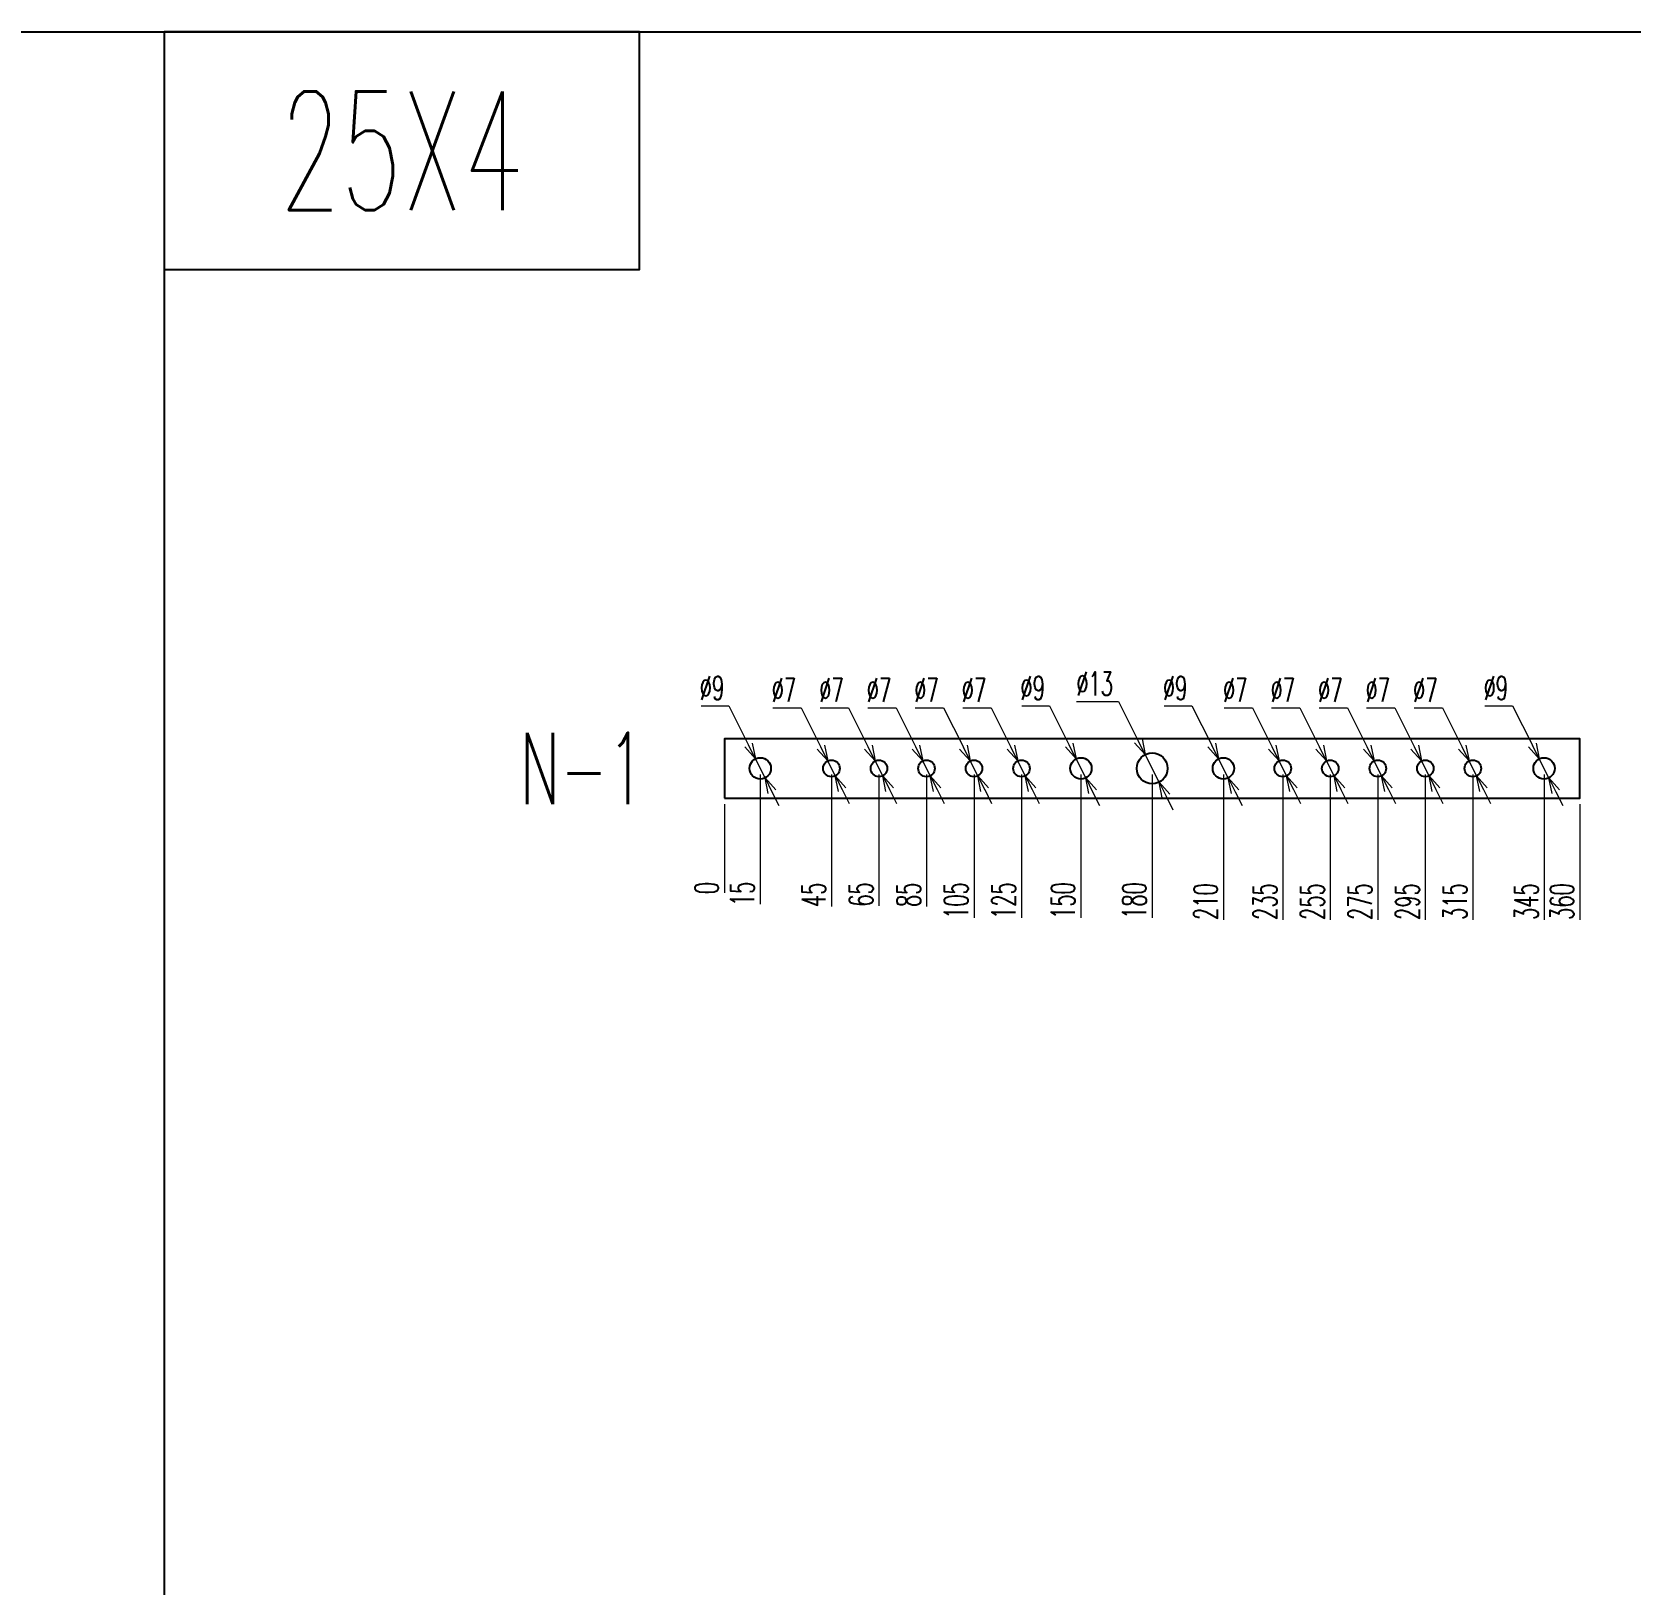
# Model space of a CAD drawing. Header units: millimetres. Extents: x 28713 to 59118, y -54378 to -19615.
# Drawn here: x 38136 to 38809, y -33584 to -32931 of the extents above; entities that cross this region are included whole.
import ezdxf
from ezdxf.enums import TextEntityAlignment as Align

# ---------------------------------------------------------------- set-up
doc = ezdxf.new("R2010")
doc.units = ezdxf.units.MM
doc.header["$LTSCALE"] = 3
doc.styles.add('Ann_w01', font='romans.shx', dxfattribs={"width": 0.6, "bigfont": 'chineset.shx'})
doc.dimstyles.new('Dim 01_SC05', dxfattribs={"dimscale": 5, "dimtxt": 2, "dimasz": 1.3, "dimexe": 0.5, "dimexo": 0.5, "dimgap": 0.5, "dimtad": 1, "dimtoh": 1, "dimdec": 1, "dimzin": 12, "dimdsep": 46, "dimtxsty": 'Ann_w01', "dimblk": 'OPEN30', "dimcen": 1.5, "dimclrd": 6, "dimclre": 6, "dimclrt": 3, "dimadec": 1, "dimazin": 3, "dimtm": 1e-09, "dimtfac": 1, "dimtdec": 1, "dimtmove": 0, "dimatfit": 3, "dimldrblk": 'OPEN30', "dimfxl": 1, "dimtolj": 1, "dimlwd": 20, "dimlwe": 20, "dimarcsym": 0})

# ---------------------------------------------------------------- blocks, each defined once
blk = doc.blocks.new('*D966')
at = {"color": 6, "lineweight": 20, "transparency": 16777216}
blk.add_line((38427.89, -33255.77), (38427.89, -33293.13), dxfattribs=at)
at = {"layer": 'Defpoints', "color": 0, "transparency": 16777216}
for p in [(38427.89, -33240.77), (38427.89, -33253.27), (38427.89, -33286.63)]:
    blk.add_point(p, dxfattribs=at)
at = {"color": 3, "transparency": 16777216, "insert": (38420.39, -33291.13), "char_height": 10, "attachment_point": 5, "rotation": 90, "style": 'Ann_w01'}
blk.add_mtext('\\A1;0', dxfattribs=at)
blk = doc.blocks.new('_Open30')
at = {"color": 0, "linetype": 'ByBlock', "lineweight": -2}
for p, q in [((-1, 0.27), (0, 0)), ((0, 0), (-1, -0.27)), ((0, 0), (-1, 0))]:
    blk.add_line(p, q, dxfattribs=at)
blk = doc.blocks.new('*D967')
at = {"color": 6, "lineweight": 20, "transparency": 16777216}
blk.add_line((38442.89, -33243.27), (38442.89, -33297.98), dxfattribs=at)
at = {"layer": 'Defpoints', "color": 0, "transparency": 16777216}
for p in [(38427.89, -33240.77), (38442.89, -33240.77), (38442.89, -33286.63)]:
    blk.add_point(p, dxfattribs=at)
at = {"color": 3, "transparency": 16777216, "insert": (38435.39, -33293.56), "char_height": 10, "attachment_point": 5, "rotation": 90, "style": 'Ann_w01'}
blk.add_mtext('\\A1;15', dxfattribs=at)
blk = doc.blocks.new('*D968')
at = {"color": 6, "lineweight": 20, "transparency": 16777216}
blk.add_line((38472.89, -33243.27), (38472.89, -33298.84), dxfattribs=at)
at = {"layer": 'Defpoints', "color": 0, "transparency": 16777216}
for p in [(38427.89, -33240.77), (38472.89, -33240.77), (38472.89, -33286.63)]:
    blk.add_point(p, dxfattribs=at)
at = {"color": 3, "transparency": 16777216, "insert": (38465.39, -33293.98), "char_height": 10, "attachment_point": 5, "rotation": 90, "style": 'Ann_w01'}
blk.add_mtext('\\A1;45', dxfattribs=at)
blk = doc.blocks.new('*D969')
at = {"color": 6, "lineweight": 20, "transparency": 16777216}
blk.add_line((38492.89, -33243.27), (38492.89, -33298.56), dxfattribs=at)
at = {"layer": 'Defpoints', "color": 0, "transparency": 16777216}
for p in [(38427.89, -33240.77), (38492.89, -33240.77), (38492.89, -33286.63)]:
    blk.add_point(p, dxfattribs=at)
at = {"color": 3, "transparency": 16777216, "insert": (38485.39, -33293.84), "char_height": 10, "attachment_point": 5, "rotation": 90, "style": 'Ann_w01'}
blk.add_mtext('\\A1;65', dxfattribs=at)
blk = doc.blocks.new('*D970')
at = {"color": 6, "lineweight": 20, "transparency": 16777216}
blk.add_line((38512.89, -33243.27), (38512.89, -33298.84), dxfattribs=at)
at = {"layer": 'Defpoints', "color": 0, "transparency": 16777216}
for p in [(38427.89, -33240.77), (38512.89, -33240.77), (38512.89, -33286.63)]:
    blk.add_point(p, dxfattribs=at)
at = {"color": 3, "transparency": 16777216, "insert": (38505.39, -33293.98), "char_height": 10, "attachment_point": 5, "rotation": 90, "style": 'Ann_w01'}
blk.add_mtext('\\A1;85', dxfattribs=at)
blk = doc.blocks.new('*D971')
at = {"color": 6, "lineweight": 20, "transparency": 16777216}
blk.add_line((38532.89, -33243.27), (38532.89, -33303.7), dxfattribs=at)
at = {"layer": 'Defpoints', "color": 0, "transparency": 16777216}
for p in [(38427.89, -33240.77), (38532.89, -33240.77), (38532.89, -33286.63)]:
    blk.add_point(p, dxfattribs=at)
at = {"color": 3, "transparency": 16777216, "insert": (38525.39, -33296.41), "char_height": 10, "attachment_point": 5, "rotation": 90, "style": 'Ann_w01'}
blk.add_mtext('\\A1;105', dxfattribs=at)
blk = doc.blocks.new('*D972')
at = {"color": 6, "lineweight": 20, "transparency": 16777216}
blk.add_line((38552.89, -33243.27), (38552.89, -33303.7), dxfattribs=at)
at = {"layer": 'Defpoints', "color": 0, "transparency": 16777216}
for p in [(38427.89, -33240.77), (38552.89, -33240.77), (38552.89, -33286.63)]:
    blk.add_point(p, dxfattribs=at)
at = {"color": 3, "transparency": 16777216, "insert": (38545.39, -33296.41), "char_height": 10, "attachment_point": 5, "rotation": 90, "style": 'Ann_w01'}
blk.add_mtext('\\A1;125', dxfattribs=at)
blk = doc.blocks.new('*D973')
at = {"color": 6, "lineweight": 20, "transparency": 16777216}
blk.add_line((38577.89, -33243.27), (38577.89, -33303.7), dxfattribs=at)
at = {"layer": 'Defpoints', "color": 0, "transparency": 16777216}
for p in [(38427.89, -33240.77), (38577.89, -33240.77), (38577.89, -33286.63)]:
    blk.add_point(p, dxfattribs=at)
at = {"color": 3, "transparency": 16777216, "insert": (38570.39, -33296.41), "char_height": 10, "attachment_point": 5, "rotation": 90, "style": 'Ann_w01'}
blk.add_mtext('\\A1;150', dxfattribs=at)
blk = doc.blocks.new('*D974')
at = {"color": 6, "lineweight": 20, "transparency": 16777216}
blk.add_line((38607.89, -33243.27), (38607.89, -33303.7), dxfattribs=at)
at = {"layer": 'Defpoints', "color": 0, "transparency": 16777216}
for p in [(38427.89, -33240.77), (38607.89, -33240.77), (38607.89, -33286.63)]:
    blk.add_point(p, dxfattribs=at)
at = {"color": 3, "transparency": 16777216, "insert": (38600.39, -33296.41), "char_height": 10, "attachment_point": 5, "rotation": 90, "style": 'Ann_w01'}
blk.add_mtext('\\A1;180', dxfattribs=at)
blk = doc.blocks.new('*D975')
at = {"color": 6, "lineweight": 20, "transparency": 16777216}
blk.add_line((38637.89, -33243.27), (38637.89, -33304.56), dxfattribs=at)
at = {"layer": 'Defpoints', "color": 0, "transparency": 16777216}
for p in [(38427.89, -33240.77), (38637.89, -33240.77), (38637.89, -33286.63)]:
    blk.add_point(p, dxfattribs=at)
at = {"color": 3, "transparency": 16777216, "insert": (38630.39, -33296.84), "char_height": 10, "attachment_point": 5, "rotation": 90, "style": 'Ann_w01'}
blk.add_mtext('\\A1;210', dxfattribs=at)
blk = doc.blocks.new('*D976')
at = {"color": 6, "lineweight": 20, "transparency": 16777216}
blk.add_line((38662.89, -33243.27), (38662.89, -33304.56), dxfattribs=at)
at = {"layer": 'Defpoints', "color": 0, "transparency": 16777216}
for p in [(38427.89, -33240.77), (38662.89, -33240.77), (38662.89, -33286.63)]:
    blk.add_point(p, dxfattribs=at)
at = {"color": 3, "transparency": 16777216, "insert": (38655.39, -33296.84), "char_height": 10, "attachment_point": 5, "rotation": 90, "style": 'Ann_w01'}
blk.add_mtext('\\A1;235', dxfattribs=at)
blk = doc.blocks.new('*D977')
at = {"color": 6, "lineweight": 20, "transparency": 16777216}
blk.add_line((38682.89, -33243.27), (38682.89, -33304.56), dxfattribs=at)
at = {"layer": 'Defpoints', "color": 0, "transparency": 16777216}
for p in [(38427.89, -33240.77), (38682.89, -33240.77), (38682.89, -33286.63)]:
    blk.add_point(p, dxfattribs=at)
at = {"color": 3, "transparency": 16777216, "insert": (38675.39, -33296.84), "char_height": 10, "attachment_point": 5, "rotation": 90, "style": 'Ann_w01'}
blk.add_mtext('\\A1;255', dxfattribs=at)
blk = doc.blocks.new('*D978')
at = {"color": 6, "lineweight": 20, "transparency": 16777216}
blk.add_line((38702.89, -33243.27), (38702.89, -33304.56), dxfattribs=at)
at = {"layer": 'Defpoints', "color": 0, "transparency": 16777216}
for p in [(38427.89, -33240.77), (38702.89, -33240.77), (38702.89, -33286.63)]:
    blk.add_point(p, dxfattribs=at)
at = {"color": 3, "transparency": 16777216, "insert": (38695.39, -33296.84), "char_height": 10, "attachment_point": 5, "rotation": 90, "style": 'Ann_w01'}
blk.add_mtext('\\A1;275', dxfattribs=at)
blk = doc.blocks.new('*D979')
at = {"color": 6, "lineweight": 20, "transparency": 16777216}
blk.add_line((38722.89, -33243.27), (38722.89, -33304.56), dxfattribs=at)
at = {"layer": 'Defpoints', "color": 0, "transparency": 16777216}
for p in [(38427.89, -33240.77), (38722.89, -33240.77), (38722.89, -33286.63)]:
    blk.add_point(p, dxfattribs=at)
at = {"color": 3, "transparency": 16777216, "insert": (38715.39, -33296.84), "char_height": 10, "attachment_point": 5, "rotation": 90, "style": 'Ann_w01'}
blk.add_mtext('\\A1;295', dxfattribs=at)
blk = doc.blocks.new('*D980')
at = {"color": 6, "lineweight": 20, "transparency": 16777216}
blk.add_line((38742.89, -33243.27), (38742.89, -33304.56), dxfattribs=at)
at = {"layer": 'Defpoints', "color": 0, "transparency": 16777216}
for p in [(38427.89, -33240.77), (38742.89, -33240.77), (38742.89, -33286.63)]:
    blk.add_point(p, dxfattribs=at)
at = {"color": 3, "transparency": 16777216, "insert": (38735.39, -33296.84), "char_height": 10, "attachment_point": 5, "rotation": 90, "style": 'Ann_w01'}
blk.add_mtext('\\A1;315', dxfattribs=at)
blk = doc.blocks.new('*D981')
at = {"color": 6, "lineweight": 20, "transparency": 16777216}
blk.add_line((38772.89, -33243.27), (38772.89, -33304.56), dxfattribs=at)
at = {"layer": 'Defpoints', "color": 0, "transparency": 16777216}
for p in [(38427.89, -33240.77), (38772.89, -33240.77), (38772.89, -33286.63)]:
    blk.add_point(p, dxfattribs=at)
at = {"color": 3, "transparency": 16777216, "insert": (38765.39, -33296.84), "char_height": 10, "attachment_point": 5, "rotation": 90, "style": 'Ann_w01'}
blk.add_mtext('\\A1;345', dxfattribs=at)
blk = doc.blocks.new('*D982')
at = {"color": 6, "lineweight": 20, "transparency": 16777216}
blk.add_line((38787.89, -33255.77), (38787.89, -33304.56), dxfattribs=at)
at = {"layer": 'Defpoints', "color": 0, "transparency": 16777216}
for p in [(38427.89, -33240.77), (38787.89, -33253.27), (38787.89, -33286.63)]:
    blk.add_point(p, dxfattribs=at)
at = {"color": 3, "transparency": 16777216, "insert": (38780.39, -33296.84), "char_height": 10, "attachment_point": 5, "rotation": 90, "style": 'Ann_w01'}
blk.add_mtext('\\A1;360', dxfattribs=at)
blk = doc.blocks.new('*D983')
at = {"color": 6, "lineweight": 20, "transparency": 16777216}
for p, q in [((38698.16, -33215.31), (38710.09, -33215.31)), ((38710.09, -33215.31), (38718.4, -33231.84)), ((38724.46, -33243.9), (38721.32, -33237.64)), ((38727.38, -33249.71), (38730.3, -33255.51))]:
    blk.add_line(p, q, dxfattribs=at)
at = {"layer": 'Defpoints', "color": 0, "transparency": 16777216}
for p in [(38721.32, -33237.64), (38724.46, -33243.9)]:
    blk.add_point(p, dxfattribs=at)
at = {"color": 6, "lineweight": 20, "transparency": 16777216, "xscale": 6.5, "yscale": 6.5, "zscale": 6.5}
for p, rotation in [((38721.32, -33237.64), 296.686897360283), ((38724.46, -33243.9), 116.686897360283)]:
    blk.add_blockref('_Open30', p, dxfattribs=dict(at, rotation=rotation))
at = {"color": 3, "transparency": 16777216, "insert": (38702.88, -33207.81), "char_height": 10, "attachment_point": 5, "style": 'Ann_w01'}
blk.add_mtext('\\A1;∅7', dxfattribs=at)
blk = doc.blocks.new('*D984')
at = {"color": 6, "lineweight": 20, "transparency": 16777216}
for p, q in [((38468.16, -33215.31), (38480.09, -33215.31)), ((38480.09, -33215.31), (38488.4, -33231.84)), ((38494.46, -33243.9), (38491.32, -33237.64)), ((38497.38, -33249.71), (38500.3, -33255.51))]:
    blk.add_line(p, q, dxfattribs=at)
at = {"layer": 'Defpoints', "color": 0, "transparency": 16777216}
for p in [(38491.32, -33237.64), (38494.46, -33243.9)]:
    blk.add_point(p, dxfattribs=at)
at = {"color": 6, "lineweight": 20, "transparency": 16777216, "xscale": 6.5, "yscale": 6.5, "zscale": 6.5}
for p, rotation in [((38491.32, -33237.64), 296.6868973601768), ((38494.46, -33243.9), 116.6868973601768)]:
    blk.add_blockref('_Open30', p, dxfattribs=dict(at, rotation=rotation))
at = {"color": 3, "transparency": 16777216, "insert": (38472.88, -33207.81), "char_height": 10, "attachment_point": 5, "style": 'Ann_w01'}
blk.add_mtext('\\A1;∅7', dxfattribs=at)
blk = doc.blocks.new('*D985')
at = {"color": 6, "lineweight": 20, "transparency": 16777216}
for p, q in [((38748, -33214.41), (38759.64, -33214.41)), ((38759.64, -33214.41), (38767.95, -33230.94)), ((38774.91, -33244.79), (38770.87, -33236.75)), ((38777.83, -33250.6), (38780.75, -33256.41))]:
    blk.add_line(p, q, dxfattribs=at)
at = {"layer": 'Defpoints', "color": 0, "transparency": 16777216}
for p in [(38770.87, -33236.75), (38774.91, -33244.79)]:
    blk.add_point(p, dxfattribs=at)
at = {"color": 6, "lineweight": 20, "transparency": 16777216, "xscale": 6.5, "yscale": 6.5, "zscale": 6.5}
for p, rotation in [((38770.87, -33236.75), 296.6868973601117), ((38774.91, -33244.79), 116.6868973601118)]:
    blk.add_blockref('_Open30', p, dxfattribs=dict(at, rotation=rotation))
at = {"color": 3, "transparency": 16777216, "insert": (38752.57, -33206.91), "char_height": 10, "attachment_point": 5, "style": 'Ann_w01'}
blk.add_mtext('\\A1;∅9', dxfattribs=at)
blk = doc.blocks.new('*D986')
at = {"color": 6, "lineweight": 20, "transparency": 16777216}
for p, q in [((38718.16, -33215.31), (38730.09, -33215.31)), ((38730.09, -33215.31), (38738.4, -33231.84)), ((38744.46, -33243.9), (38741.32, -33237.64)), ((38747.38, -33249.71), (38750.3, -33255.51))]:
    blk.add_line(p, q, dxfattribs=at)
at = {"layer": 'Defpoints', "color": 0, "transparency": 16777216}
for p in [(38741.32, -33237.64), (38744.46, -33243.9)]:
    blk.add_point(p, dxfattribs=at)
at = {"color": 6, "lineweight": 20, "transparency": 16777216, "xscale": 6.5, "yscale": 6.5, "zscale": 6.5}
for p, rotation in [((38741.32, -33237.64), 296.6868973600172), ((38744.46, -33243.9), 116.6868973600172)]:
    blk.add_blockref('_Open30', p, dxfattribs=dict(at, rotation=rotation))
at = {"color": 3, "transparency": 16777216, "insert": (38722.88, -33207.81), "char_height": 10, "attachment_point": 5, "style": 'Ann_w01'}
blk.add_mtext('\\A1;∅7', dxfattribs=at)
blk = doc.blocks.new('*D987')
at = {"color": 6, "lineweight": 20, "transparency": 16777216}
for p, q in [((38678.16, -33215.31), (38690.09, -33215.31)), ((38690.09, -33215.31), (38698.4, -33231.84)), ((38704.46, -33243.9), (38701.32, -33237.64)), ((38707.38, -33249.71), (38710.3, -33255.51))]:
    blk.add_line(p, q, dxfattribs=at)
at = {"layer": 'Defpoints', "color": 0, "transparency": 16777216}
for p in [(38701.32, -33237.64), (38704.46, -33243.9)]:
    blk.add_point(p, dxfattribs=at)
at = {"color": 6, "lineweight": 20, "transparency": 16777216, "xscale": 6.5, "yscale": 6.5, "zscale": 6.5}
for p, rotation in [((38701.32, -33237.64), 296.6868973602562), ((38704.46, -33243.9), 116.6868973602562)]:
    blk.add_blockref('_Open30', p, dxfattribs=dict(at, rotation=rotation))
at = {"color": 3, "transparency": 16777216, "insert": (38682.88, -33207.81), "char_height": 10, "attachment_point": 5, "style": 'Ann_w01'}
blk.add_mtext('\\A1;∅7', dxfattribs=at)
blk = doc.blocks.new('*D988')
at = {"color": 6, "lineweight": 20, "transparency": 16777216}
for p, q in [((38658.16, -33215.31), (38670.09, -33215.31)), ((38670.09, -33215.31), (38678.4, -33231.84)), ((38684.46, -33243.9), (38681.32, -33237.64)), ((38687.38, -33249.71), (38690.3, -33255.51))]:
    blk.add_line(p, q, dxfattribs=at)
at = {"layer": 'Defpoints', "color": 0, "transparency": 16777216}
for p in [(38681.32, -33237.64), (38684.46, -33243.9)]:
    blk.add_point(p, dxfattribs=at)
at = {"color": 6, "lineweight": 20, "transparency": 16777216, "xscale": 6.5, "yscale": 6.5, "zscale": 6.5}
for p, rotation in [((38681.32, -33237.64), 296.686897360176), ((38684.46, -33243.9), 116.686897360176)]:
    blk.add_blockref('_Open30', p, dxfattribs=dict(at, rotation=rotation))
at = {"color": 3, "transparency": 16777216, "insert": (38662.88, -33207.81), "char_height": 10, "attachment_point": 5, "style": 'Ann_w01'}
blk.add_mtext('\\A1;∅7', dxfattribs=at)
blk = doc.blocks.new('*D989')
at = {"color": 6, "lineweight": 20, "transparency": 16777216}
for p, q in [((38638.16, -33215.31), (38650.09, -33215.31)), ((38650.09, -33215.31), (38658.4, -33231.84)), ((38664.46, -33243.9), (38661.32, -33237.64)), ((38667.38, -33249.71), (38670.3, -33255.51))]:
    blk.add_line(p, q, dxfattribs=at)
at = {"layer": 'Defpoints', "color": 0, "transparency": 16777216}
for p in [(38661.32, -33237.64), (38664.46, -33243.9)]:
    blk.add_point(p, dxfattribs=at)
at = {"color": 6, "lineweight": 20, "transparency": 16777216, "xscale": 6.5, "yscale": 6.5, "zscale": 6.5}
for p, rotation in [((38661.32, -33237.64), 296.6868973602832), ((38664.46, -33243.9), 116.6868973602833)]:
    blk.add_blockref('_Open30', p, dxfattribs=dict(at, rotation=rotation))
at = {"color": 3, "transparency": 16777216, "insert": (38642.88, -33207.81), "char_height": 10, "attachment_point": 5, "style": 'Ann_w01'}
blk.add_mtext('\\A1;∅7', dxfattribs=at)
blk = doc.blocks.new('*D990')
at = {"color": 6, "lineweight": 20, "transparency": 16777216}
for p, q in [((38613, -33214.41), (38624.64, -33214.41)), ((38624.64, -33214.41), (38632.95, -33230.94)), ((38639.91, -33244.79), (38635.87, -33236.75)), ((38642.83, -33250.6), (38645.75, -33256.41))]:
    blk.add_line(p, q, dxfattribs=at)
at = {"layer": 'Defpoints', "color": 0, "transparency": 16777216}
for p in [(38635.87, -33236.75), (38639.91, -33244.79)]:
    blk.add_point(p, dxfattribs=at)
at = {"color": 6, "lineweight": 20, "transparency": 16777216, "xscale": 6.5, "yscale": 6.5, "zscale": 6.5}
for p, rotation in [((38635.87, -33236.75), 296.6868973602151), ((38639.91, -33244.79), 116.6868973602151)]:
    blk.add_blockref('_Open30', p, dxfattribs=dict(at, rotation=rotation))
at = {"color": 3, "transparency": 16777216, "insert": (38617.57, -33206.91), "char_height": 10, "attachment_point": 5, "style": 'Ann_w01'}
blk.add_mtext('\\A1;∅9', dxfattribs=at)
blk = doc.blocks.new('*D991')
at = {"color": 6, "lineweight": 20, "transparency": 16777216}
for p, q in [((38576.1, -33212.63), (38593.74, -33212.63)), ((38593.74, -33212.63), (38602.05, -33229.16)), ((38610.81, -33246.58), (38604.97, -33234.96)), ((38613.73, -33252.39), (38616.65, -33258.19))]:
    blk.add_line(p, q, dxfattribs=at)
at = {"layer": 'Defpoints', "color": 0, "transparency": 16777216}
for p in [(38604.97, -33234.96), (38610.81, -33246.58)]:
    blk.add_point(p, dxfattribs=at)
at = {"color": 6, "lineweight": 20, "transparency": 16777216, "xscale": 6.5, "yscale": 6.5, "zscale": 6.5}
for p, rotation in [((38604.97, -33234.96), 296.686897360156), ((38610.81, -33246.58), 116.686897360156)]:
    blk.add_blockref('_Open30', p, dxfattribs=dict(at, rotation=rotation))
at = {"color": 3, "transparency": 16777216, "insert": (38583.67, -33205.13), "char_height": 10, "attachment_point": 5, "style": 'Ann_w01'}
blk.add_mtext('\\A1;∅13', dxfattribs=at)
blk = doc.blocks.new('*D992')
at = {"color": 6, "lineweight": 20, "transparency": 16777216}
for p, q in [((38553, -33214.41), (38564.64, -33214.41)), ((38564.64, -33214.41), (38572.95, -33230.94)), ((38579.91, -33244.79), (38575.87, -33236.75)), ((38582.83, -33250.6), (38585.75, -33256.41))]:
    blk.add_line(p, q, dxfattribs=at)
at = {"layer": 'Defpoints', "color": 0, "transparency": 16777216}
for p in [(38575.87, -33236.75), (38579.91, -33244.79)]:
    blk.add_point(p, dxfattribs=at)
at = {"color": 6, "lineweight": 20, "transparency": 16777216, "xscale": 6.5, "yscale": 6.5, "zscale": 6.5}
for p, rotation in [((38575.87, -33236.75), 296.6868973602357), ((38579.91, -33244.79), 116.6868973602357)]:
    blk.add_blockref('_Open30', p, dxfattribs=dict(at, rotation=rotation))
at = {"color": 3, "transparency": 16777216, "insert": (38557.57, -33206.91), "char_height": 10, "attachment_point": 5, "style": 'Ann_w01'}
blk.add_mtext('\\A1;∅9', dxfattribs=at)
blk = doc.blocks.new('*D993')
at = {"color": 6, "lineweight": 20, "transparency": 16777216}
for p, q in [((38528.16, -33215.31), (38540.09, -33215.31)), ((38540.09, -33215.31), (38548.4, -33231.84)), ((38554.46, -33243.9), (38551.32, -33237.64)), ((38557.38, -33249.71), (38560.3, -33255.51))]:
    blk.add_line(p, q, dxfattribs=at)
at = {"layer": 'Defpoints', "color": 0, "transparency": 16777216}
for p in [(38551.32, -33237.64), (38554.46, -33243.9)]:
    blk.add_point(p, dxfattribs=at)
at = {"color": 6, "lineweight": 20, "transparency": 16777216, "xscale": 6.5, "yscale": 6.5, "zscale": 6.5}
for p, rotation in [((38551.32, -33237.64), 296.6868973603103), ((38554.46, -33243.9), 116.6868973603103)]:
    blk.add_blockref('_Open30', p, dxfattribs=dict(at, rotation=rotation))
at = {"color": 3, "transparency": 16777216, "insert": (38532.88, -33207.81), "char_height": 10, "attachment_point": 5, "style": 'Ann_w01'}
blk.add_mtext('\\A1;∅7', dxfattribs=at)
blk = doc.blocks.new('*D994')
at = {"color": 6, "lineweight": 20, "transparency": 16777216}
for p, q in [((38508.16, -33215.31), (38520.09, -33215.31)), ((38520.09, -33215.31), (38528.4, -33231.84)), ((38534.46, -33243.9), (38531.32, -33237.64)), ((38537.38, -33249.71), (38540.3, -33255.51))]:
    blk.add_line(p, q, dxfattribs=at)
at = {"layer": 'Defpoints', "color": 0, "transparency": 16777216}
for p in [(38531.32, -33237.64), (38534.46, -33243.9)]:
    blk.add_point(p, dxfattribs=at)
at = {"color": 6, "lineweight": 20, "transparency": 16777216, "xscale": 6.5, "yscale": 6.5, "zscale": 6.5}
for p, rotation in [((38531.32, -33237.64), 296.6868973601765), ((38534.46, -33243.9), 116.6868973601765)]:
    blk.add_blockref('_Open30', p, dxfattribs=dict(at, rotation=rotation))
at = {"color": 3, "transparency": 16777216, "insert": (38512.88, -33207.81), "char_height": 10, "attachment_point": 5, "style": 'Ann_w01'}
blk.add_mtext('\\A1;∅7', dxfattribs=at)
blk = doc.blocks.new('*D995')
at = {"color": 6, "lineweight": 20, "transparency": 16777216}
for p, q in [((38488.16, -33215.31), (38500.09, -33215.31)), ((38500.09, -33215.31), (38508.4, -33231.84)), ((38514.46, -33243.9), (38511.32, -33237.64)), ((38517.38, -33249.71), (38520.3, -33255.51))]:
    blk.add_line(p, q, dxfattribs=at)
at = {"layer": 'Defpoints', "color": 0, "transparency": 16777216}
for p in [(38511.32, -33237.64), (38514.46, -33243.9)]:
    blk.add_point(p, dxfattribs=at)
at = {"color": 6, "lineweight": 20, "transparency": 16777216, "xscale": 6.5, "yscale": 6.5, "zscale": 6.5}
for p, rotation in [((38511.32, -33237.64), 296.6868973602568), ((38514.46, -33243.9), 116.6868973602568)]:
    blk.add_blockref('_Open30', p, dxfattribs=dict(at, rotation=rotation))
at = {"color": 3, "transparency": 16777216, "insert": (38492.88, -33207.81), "char_height": 10, "attachment_point": 5, "style": 'Ann_w01'}
blk.add_mtext('\\A1;∅7', dxfattribs=at)
blk = doc.blocks.new('*D996')
at = {"color": 6, "lineweight": 20, "transparency": 16777216}
for p, q in [((38448.16, -33215.31), (38460.09, -33215.31)), ((38460.09, -33215.31), (38468.4, -33231.84)), ((38474.46, -33243.9), (38471.32, -33237.64)), ((38477.38, -33249.71), (38480.3, -33255.51))]:
    blk.add_line(p, q, dxfattribs=at)
at = {"layer": 'Defpoints', "color": 0, "transparency": 16777216}
for p in [(38471.32, -33237.64), (38474.46, -33243.9)]:
    blk.add_point(p, dxfattribs=at)
at = {"color": 6, "lineweight": 20, "transparency": 16777216, "xscale": 6.5, "yscale": 6.5, "zscale": 6.5}
for p, rotation in [((38471.32, -33237.64), 296.6868973601765), ((38474.46, -33243.9), 116.6868973601765)]:
    blk.add_blockref('_Open30', p, dxfattribs=dict(at, rotation=rotation))
at = {"color": 3, "transparency": 16777216, "insert": (38452.88, -33207.81), "char_height": 10, "attachment_point": 5, "style": 'Ann_w01'}
blk.add_mtext('\\A1;∅7', dxfattribs=at)
blk = doc.blocks.new('*D997')
at = {"color": 6, "lineweight": 20, "transparency": 16777216}
for p, q in [((38418, -33214.41), (38429.64, -33214.41)), ((38429.64, -33214.41), (38437.95, -33230.94)), ((38444.91, -33244.79), (38440.87, -33236.75)), ((38447.83, -33250.6), (38450.75, -33256.41))]:
    blk.add_line(p, q, dxfattribs=at)
at = {"layer": 'Defpoints', "color": 0, "transparency": 16777216}
for p in [(38440.87, -33236.75), (38444.91, -33244.79)]:
    blk.add_point(p, dxfattribs=at)
at = {"color": 6, "lineweight": 20, "transparency": 16777216, "xscale": 6.5, "yscale": 6.5, "zscale": 6.5}
for p, rotation in [((38440.87, -33236.75), 296.6868973600281), ((38444.91, -33244.79), 116.6868973600281)]:
    blk.add_blockref('_Open30', p, dxfattribs=dict(at, rotation=rotation))
at = {"color": 3, "transparency": 16777216, "insert": (38422.57, -33206.91), "char_height": 10, "attachment_point": 5, "style": 'Ann_w01'}
blk.add_mtext('\\A1;∅9', dxfattribs=at)

msp = doc.modelspace()

# ---------------------------------------------------------------- linework, layer by layer
for p, q in [((37463.55, -32930.75), (39906.31, -32930.75)), ((38192.02, -32930.75), (38192.02, -33641.41))]:
    msp.add_line(p, q)
for points in [[(38192.02, -33030.75), (38392.02, -33030.75), (38392.02, -32930.75), (38192.02, -32930.75)], [(38427.89, -33253.27), (38787.89, -33253.27), (38787.89, -33228.27), (38427.89, -33228.27)]]:
    msp.add_lwpolyline(points, close=True)
for centre, radius in [((38607.89, -33240.77), 6.5), ((38442.89, -33240.77), 4.5), ((38472.89, -33240.77), 3.5), ((38492.89, -33240.77), 3.5), ((38512.89, -33240.77), 3.5), ((38532.89, -33240.77), 3.5), ((38552.89, -33240.77), 3.5), ((38577.89, -33240.77), 4.5), ((38637.89, -33240.77), 4.5), ((38662.89, -33240.77), 3.5), ((38682.89, -33240.77), 3.5), ((38702.89, -33240.77), 3.5), ((38722.89, -33240.77), 3.5), ((38742.89, -33240.77), 3.5), ((38772.89, -33240.77), 4.5)]:
    msp.add_circle(centre, radius)

# ---------------------------------------------------------------- texts
at = {"color": 1, "style": 'Ann_w01', "width": 0.6}
msp.add_text('25X4', height=50, dxfattribs=at).set_placement((38292.02, -32980.75), align=Align.MIDDLE_CENTER)
at = {"style": 'Ann_w01', "width": 0.6}
msp.add_text('N-1', height=30, dxfattribs=at).set_placement((38367.89, -33240.77), align=Align.MIDDLE_CENTER)

# ---------------------------------------------------------------- dimensions: what is measured, and where the dimension line sits
for p1, p2, picture, middle in [((38444.91, -33244.79), (38440.87, -33236.75), '*D997', (38422.57, -33214.41)), ((38579.91, -33244.79), (38575.87, -33236.75), '*D992', (38557.57, -33214.41)), ((38610.81, -33246.58), (38604.97, -33234.96), '*D991', (38583.67, -33212.63)), ((38639.91, -33244.79), (38635.87, -33236.75), '*D990', (38617.57, -33214.41)), ((38774.91, -33244.79), (38770.87, -33236.75), '*D985', (38752.57, -33214.41)), ((38474.46, -33243.9), (38471.32, -33237.64), '*D996', (38452.88, -33215.31)), ((38494.46, -33243.9), (38491.32, -33237.64), '*D984', (38472.88, -33215.31)), ((38514.46, -33243.9), (38511.32, -33237.64), '*D995', (38492.88, -33215.31)), ((38534.46, -33243.9), (38531.32, -33237.64), '*D994', (38512.88, -33215.31)), ((38554.46, -33243.9), (38551.32, -33237.64), '*D993', (38532.88, -33215.31)), ((38664.46, -33243.9), (38661.32, -33237.64), '*D989', (38642.88, -33215.31)), ((38684.46, -33243.9), (38681.32, -33237.64), '*D988', (38662.88, -33215.31)), ((38704.46, -33243.9), (38701.32, -33237.64), '*D987', (38682.88, -33215.31)), ((38724.46, -33243.9), (38721.32, -33237.64), '*D983', (38702.88, -33215.31)), ((38744.46, -33243.9), (38741.32, -33237.64), '*D986', (38722.88, -33215.31))]:
    dim = msp.add_diameter_dim_2p(p1=p1, p2=p2, dimstyle='Dim 01_SC05')
    dim.commit()
    dim.dimension.update_dxf_attribs({"geometry": picture, "text_midpoint": middle, "dimtype": 163})
for feature_location, offset, origin, picture, middle in [((38427.89158583, -33253.27147418), (0, -33.35596842), (38427.89158583, -33240.77147418), '*D966', (38420.39158583, -33291.12744261)), ((38442.89, -33240.77), (0, -45.86), (38427.89, -33240.77), '*D967', (38435.39, -33293.56)), ((38472.89, -33240.77), (0, -45.86), (38427.89, -33240.77), '*D968', (38465.39, -33293.98)), ((38492.89, -33240.77), (0, -45.86), (38427.89, -33240.77), '*D969', (38485.39, -33293.84)), ((38512.89, -33240.77), (0, -45.86), (38427.89, -33240.77), '*D970', (38505.39, -33293.98)), ((38532.89, -33240.77), (0, -45.86), (38427.89, -33240.77), '*D971', (38525.39, -33296.41)), ((38552.89, -33240.77), (0, -45.86), (38427.89, -33240.77), '*D972', (38545.39, -33296.41)), ((38577.89, -33240.77), (0, -45.86), (38427.89, -33240.77), '*D973', (38570.39, -33296.41)), ((38607.89, -33240.77), (0, -45.86), (38427.89, -33240.77), '*D974', (38600.39, -33296.41)), ((38637.89, -33240.77), (0, -45.86), (38427.89, -33240.77), '*D975', (38630.39, -33296.84)), ((38662.89, -33240.77), (0, -45.86), (38427.89, -33240.77), '*D976', (38655.39, -33296.84)), ((38682.89, -33240.77), (0, -45.86), (38427.89, -33240.77), '*D977', (38675.39, -33296.84)), ((38702.89, -33240.77), (0, -45.86), (38427.89, -33240.77), '*D978', (38695.39, -33296.84)), ((38722.89, -33240.77), (0, -45.86), (38427.89, -33240.77), '*D979', (38715.39, -33296.84)), ((38742.89, -33240.77), (0, -45.86), (38427.89, -33240.77), '*D980', (38735.39, -33296.84)), ((38772.89, -33240.77), (0, -45.86), (38427.89, -33240.77), '*D981', (38765.39, -33296.84)), ((38787.89, -33253.27), (0, -33.36), (38427.89, -33240.77), '*D982', (38780.39, -33296.84))]:
    dim = msp.add_ordinate_dim(feature_location=feature_location, offset=offset, dtype=1, origin=origin, dimstyle='Dim 01_SC05')
    dim.commit()
    dim.dimension.update_dxf_attribs({"geometry": picture, "text_midpoint": middle})

doc.saveas('drawing.dxf')
